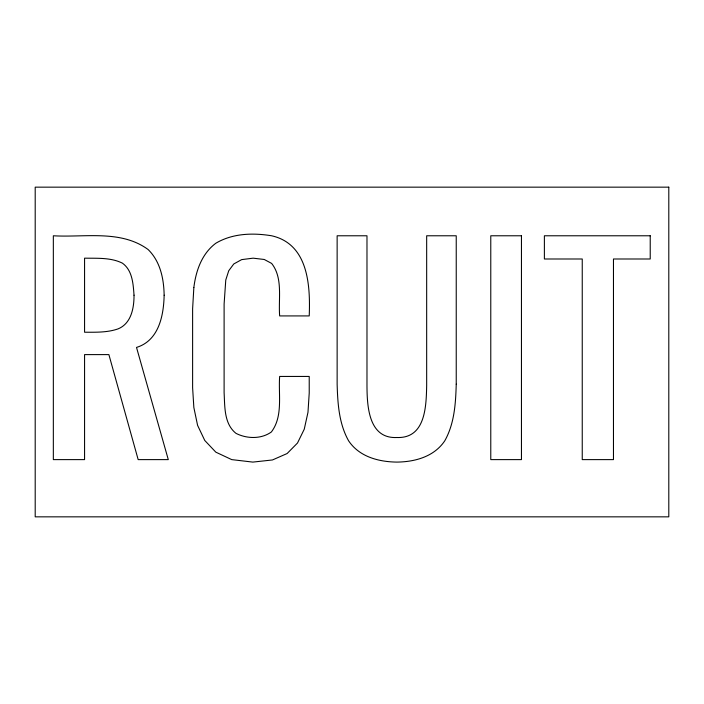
<?xml version="1.0" encoding="UTF-8"?>
<svg xmlns="http://www.w3.org/2000/svg" width="704" height="704" viewBox="0 0 704 704"><rect width="100%" height="100%" fill="white"/><g stroke="black" fill="none" stroke-linecap="round" stroke-linejoin="round"><path stroke-width="1.06" d="M456.236 384.173C455.673 403.515 454.45 423.57 444.77 440.818C434.13 456.694 414.99 461.903 396.818 462.097C378.611 461.842 359.278 456.79 348.603 440.818C338.923 423.57 337.7 403.515 337.137 384.173L337.137 235.778L366.978 235.778L366.978 385.554C367.092 405.918 368.43 438.856 396.818 437.51C425.603 438.654 426.219 406.234 426.668 385.554L426.668 235.778L456.236 235.778L456.236 384.173M193.855 287.522L192.614 308.73L192.614 387.763L193.855 407.528L197.586 425.348L204.767 440.475L215.82 452.153L231.713 459.615L252.85 462.097L272.474 459.958L287.118 453.534L297.484 443.036L304.251 429.22L307.982 412.289L309.223 393.017L309.223 376.438L279.655 376.438C278.282 394.821 283.246 416.275 271.366 431.983C261.219 439.27 246.875 438.882 235.998 433.365C223.934 423.764 224.884 406.639 224.11 392.744L224.11 304.04L225.773 279.998L228.738 270.741L233.781 263.965L241.657 259.618L253.132 258.166L264.255 259.477L271.638 263.419C283.158 278.054 278.274 298.584 279.655 315.92L309.223 315.92C310.429 285.41 308.273 244.015 271.638 235.778C252.806 232.707 232.637 233.288 215.82 243.241C201.81 253.722 195.932 270.75 193.855 287.522M134.024 295.196C134.077 307.956 131.305 323.532 117.999 328.909C107.254 332.631 95.779 332.244 84.568 332.226L84.568 258.166C97.17 258.394 110.801 257.391 122.373 263.138C132.466 270.301 133.197 283.932 134.024 295.196M164.146 295.196C163.689 315.533 158.875 340.595 136.514 347.424L168.291 459.615L138.169 459.615L108.882 354.605L84.568 354.605L84.568 459.615L53.337 459.615L53.337 235.778C84.691 237.626 120.859 229.513 148.122 249.533C160.336 261.483 163.83 278.714 164.146 295.196M668.8 187.158L35.2 187.158L35.2 516.842L668.8 516.842L668.8 187.158M521.453 235.778L490.776 235.778L490.776 459.615L521.453 459.615L521.453 235.778M650.223 235.778L544.386 235.778L544.386 258.993L582.243 258.993L582.243 459.615L613.466 459.615L613.466 258.993L650.223 258.993L650.223 235.778"/></g></svg>
